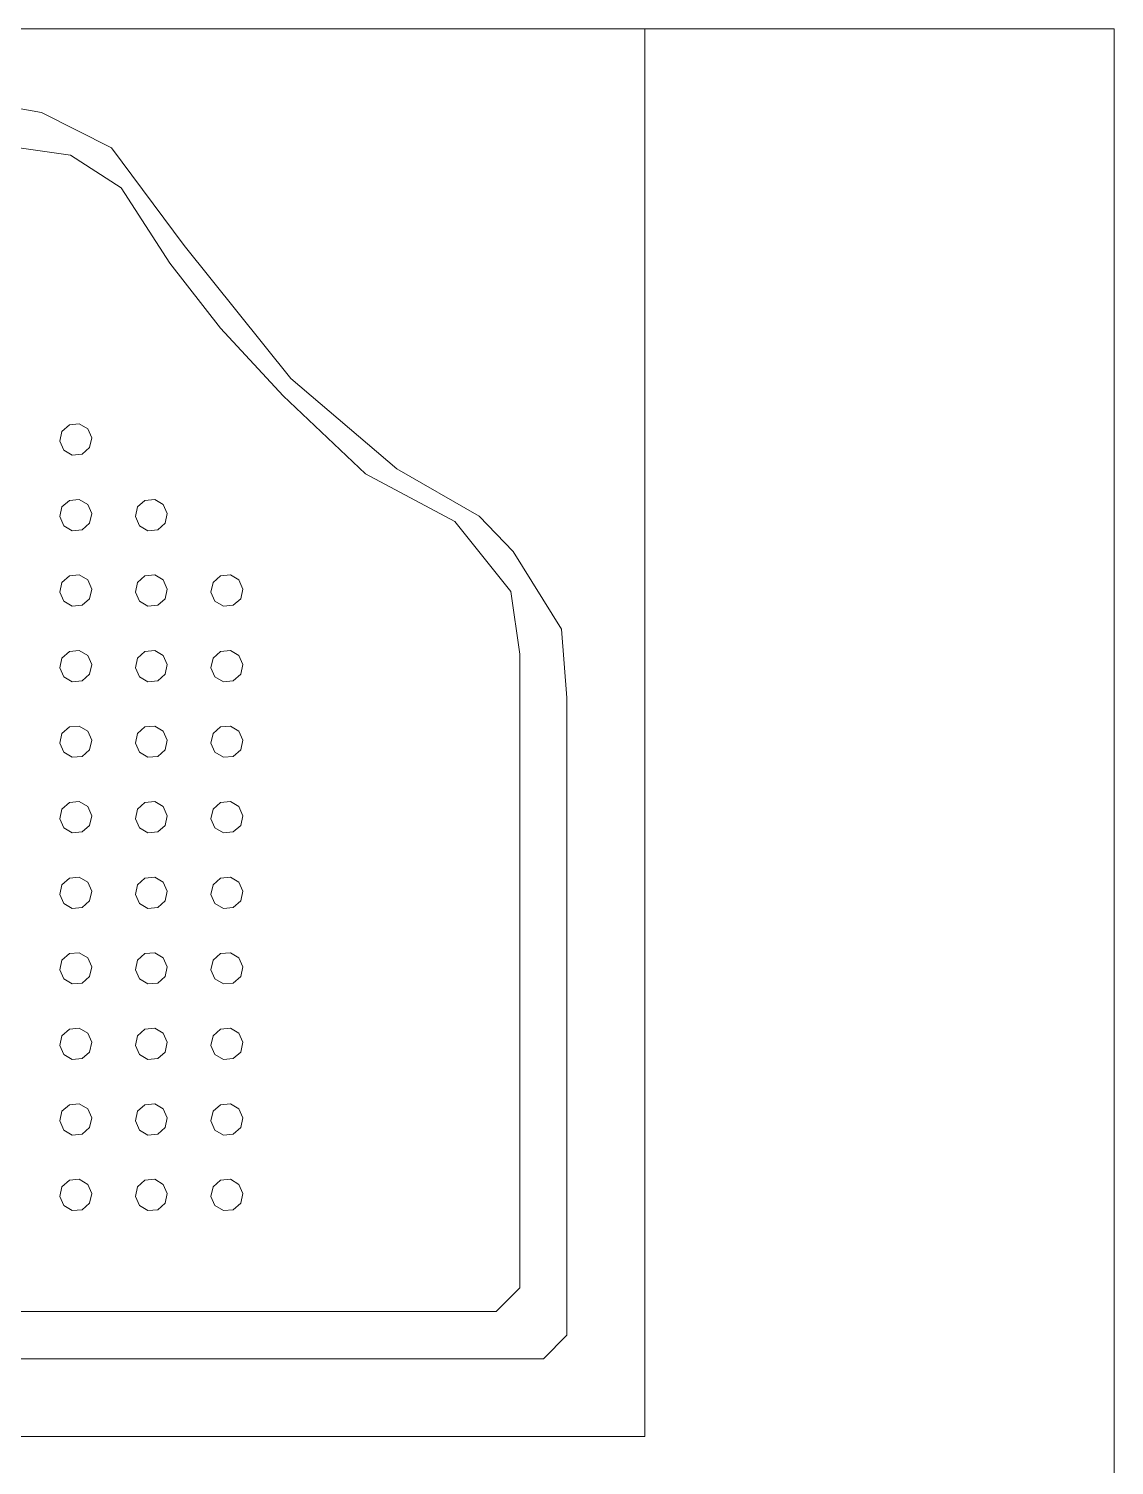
# Model space of a CAD drawing. Header units: millimetres. Extents: x -32 to 1412, y -324 to 2887.
# Drawn here: x 1039.563 to 1040.141, y 2057.344 to 2058.109 of the extents above; entities that cross this region are included whole.
import ezdxf

# ---------------------------------------------------------------- set-up
doc = ezdxf.new("R2010")
doc.units = ezdxf.units.MM
doc.header["$LTSCALE"] = 0.5
doc.layers.add('arquitetura', color=252, linetype='CONTINUOUS', lineweight=5)

msp = doc.modelspace()

# ---------------------------------------------------------------- linework, layer by layer
at = {"layer": 'arquitetura', "color": 252}
for q in [(1039.14123, 2058.10913), (1039.14123, 2058.10913), (1040.14123, 2056.25913)]:
    msp.add_line((1040.14123, 2058.10913), q, dxfattribs=at)
at = {"layer": 'arquitetura'}
for p, q in [((1039.56984, 2058.06445), (1039.53106, 2058.07142)), ((1039.60723, 2058.04574), (1039.56984, 2058.06445)), ((1039.58533, 2058.0418), (1039.55437, 2058.04626)), ((1039.61235, 2058.02437), (1039.58533, 2058.0418)), ((1039.64591, 2057.99364), (1039.60723, 2058.04574)), ((1039.63822, 2057.98429), (1039.61235, 2058.02437)), ((1039.70263, 2057.92283), (1039.64591, 2057.99364)), ((1039.66524, 2057.94952), (1039.63822, 2057.98429)), ((1039.69866, 2057.91348), (1039.66524, 2057.94952)), ((1039.75923, 2057.87467), (1039.70263, 2057.92283)), ((1039.74246, 2057.87201), (1039.69866, 2057.91348)), ((1039.58079, 2057.89462), (1039.58474, 2057.89812)), ((1039.58474, 2057.89812), (1039.58999, 2057.89863)), ((1039.58999, 2057.89863), (1039.59454, 2057.89596)), ((1039.57966, 2057.88947), (1039.58079, 2057.89462)), ((1039.58177, 2057.88463), (1039.57966, 2057.88947)), ((1039.59454, 2057.89596), (1039.59665, 2057.89112)), ((1039.59665, 2057.89112), (1039.59551, 2057.88597)), ((1039.58631, 2057.88196), (1039.58177, 2057.88463)), ((1039.59157, 2057.88247), (1039.58631, 2057.88196)), ((1039.59551, 2057.88597), (1039.59157, 2057.88247)), ((1039.80303, 2057.84936), (1039.75923, 2057.87467)), ((1039.7901, 2057.8466), (1039.74246, 2057.87201)), ((1039.58474, 2057.85787), (1039.58999, 2057.85838)), ((1039.58999, 2057.85838), (1039.59454, 2057.85571)), ((1039.62499, 2057.85787), (1039.63024, 2057.85838)), ((1039.63024, 2057.85838), (1039.63479, 2057.85571)), ((1039.57966, 2057.84922), (1039.58079, 2057.85437)), ((1039.58079, 2057.85437), (1039.58474, 2057.85787)), ((1039.59454, 2057.85571), (1039.59665, 2057.85087)), ((1039.59665, 2057.85087), (1039.59551, 2057.84572)), ((1039.61991, 2057.84922), (1039.62104, 2057.85437)), ((1039.62104, 2057.85437), (1039.62499, 2057.85787)), ((1039.63479, 2057.85571), (1039.6369, 2057.85087)), ((1039.6369, 2057.85087), (1039.63576, 2057.84572)), ((1039.58177, 2057.84438), (1039.57966, 2057.84922)), ((1039.58631, 2057.84171), (1039.58177, 2057.84438)), ((1039.59551, 2057.84572), (1039.59157, 2057.84222)), ((1039.62202, 2057.84438), (1039.61991, 2057.84922)), ((1039.62656, 2057.84171), (1039.62202, 2057.84438)), ((1039.63576, 2057.84572), (1039.63181, 2057.84222)), ((1039.81981, 2057.80928), (1039.7901, 2057.8466)), ((1039.82109, 2057.83065), (1039.80303, 2057.84936)), ((1039.59157, 2057.84222), (1039.58631, 2057.84171)), ((1039.63181, 2057.84222), (1039.62656, 2057.84171)), ((1039.84683, 2057.78919), (1039.82109, 2057.83065)), ((1039.57966, 2057.80897), (1039.58079, 2057.81412)), ((1039.58079, 2057.81412), (1039.58474, 2057.81762)), ((1039.58474, 2057.81762), (1039.58999, 2057.81813)), ((1039.58999, 2057.81813), (1039.59454, 2057.81546)), ((1039.59454, 2057.81546), (1039.59665, 2057.81062)), ((1039.61991, 2057.80897), (1039.62104, 2057.81412)), ((1039.62104, 2057.81412), (1039.62499, 2057.81762)), ((1039.62499, 2057.81762), (1039.63024, 2057.81813)), ((1039.63024, 2057.81813), (1039.63479, 2057.81546)), ((1039.63479, 2057.81546), (1039.6369, 2057.81062)), ((1039.66016, 2057.80897), (1039.66129, 2057.81412)), ((1039.66129, 2057.81412), (1039.66524, 2057.81762)), ((1039.66524, 2057.81762), (1039.67049, 2057.81813)), ((1039.67049, 2057.81813), (1039.67504, 2057.81546)), ((1039.67504, 2057.81546), (1039.67715, 2057.81062)), ((1039.58177, 2057.80413), (1039.57966, 2057.80897)), ((1039.59551, 2057.80547), (1039.59157, 2057.80197)), ((1039.59665, 2057.81062), (1039.59551, 2057.80547)), ((1039.62202, 2057.80413), (1039.61991, 2057.80897)), ((1039.63576, 2057.80547), (1039.63181, 2057.80197)), ((1039.6369, 2057.81062), (1039.63576, 2057.80547)), ((1039.66226, 2057.80413), (1039.66016, 2057.80897)), ((1039.67601, 2057.80547), (1039.67206, 2057.80197)), ((1039.67715, 2057.81062), (1039.67601, 2057.80547)), ((1039.82462, 2057.77601), (1039.81981, 2057.80928)), ((1039.58631, 2057.80146), (1039.58177, 2057.80413)), ((1039.59157, 2057.80197), (1039.58631, 2057.80146)), ((1039.62656, 2057.80146), (1039.62202, 2057.80413)), ((1039.63181, 2057.80197), (1039.62656, 2057.80146)), ((1039.66681, 2057.80146), (1039.66226, 2057.80413)), ((1039.67206, 2057.80197), (1039.66681, 2057.80146)), ((1039.84977, 2057.7527), (1039.84683, 2057.78919)), ((1039.57966, 2057.76872), (1039.58079, 2057.77387)), ((1039.58079, 2057.77387), (1039.58474, 2057.77737)), ((1039.58474, 2057.77737), (1039.58999, 2057.77788)), ((1039.58999, 2057.77788), (1039.59454, 2057.77521)), ((1039.59454, 2057.77521), (1039.59665, 2057.77037)), ((1039.61991, 2057.76872), (1039.62104, 2057.77387)), ((1039.62104, 2057.77387), (1039.62499, 2057.77737)), ((1039.62499, 2057.77737), (1039.63024, 2057.77788)), ((1039.63024, 2057.77788), (1039.63479, 2057.77521)), ((1039.63479, 2057.77521), (1039.6369, 2057.77037)), ((1039.66016, 2057.76872), (1039.66129, 2057.77387)), ((1039.66129, 2057.77387), (1039.66524, 2057.77737)), ((1039.66524, 2057.77737), (1039.67049, 2057.77788)), ((1039.67049, 2057.77788), (1039.67504, 2057.77521)), ((1039.67504, 2057.77521), (1039.67715, 2057.77037)), ((1039.82462, 2057.77601), (1039.82462, 2057.43833)), ((1039.58177, 2057.76388), (1039.57966, 2057.76872)), ((1039.59665, 2057.77037), (1039.59551, 2057.76522)), ((1039.62202, 2057.76388), (1039.61991, 2057.76872)), ((1039.6369, 2057.77037), (1039.63576, 2057.76522)), ((1039.66226, 2057.76388), (1039.66016, 2057.76872)), ((1039.67715, 2057.77037), (1039.67601, 2057.76522)), ((1039.58631, 2057.76121), (1039.58177, 2057.76388)), ((1039.59157, 2057.76172), (1039.58631, 2057.76121)), ((1039.59551, 2057.76522), (1039.59157, 2057.76172)), ((1039.62656, 2057.76121), (1039.62202, 2057.76388)), ((1039.63181, 2057.76172), (1039.62656, 2057.76121)), ((1039.63576, 2057.76522), (1039.63181, 2057.76172)), ((1039.66681, 2057.76121), (1039.66226, 2057.76388)), ((1039.67206, 2057.76172), (1039.66681, 2057.76121)), ((1039.67601, 2057.76522), (1039.67206, 2057.76172)), ((1039.84977, 2057.7527), (1039.84977, 2057.41317)), ((1039.58079, 2057.73362), (1039.58474, 2057.73712)), ((1039.58474, 2057.73712), (1039.58999, 2057.73763)), ((1039.58999, 2057.73763), (1039.59454, 2057.73496)), ((1039.62104, 2057.73362), (1039.62499, 2057.73712)), ((1039.62499, 2057.73712), (1039.63024, 2057.73763)), ((1039.63024, 2057.73763), (1039.63479, 2057.73496)), ((1039.66129, 2057.73362), (1039.66524, 2057.73712)), ((1039.66524, 2057.73712), (1039.67049, 2057.73763)), ((1039.67049, 2057.73763), (1039.67504, 2057.73496)), ((1039.57966, 2057.72847), (1039.58079, 2057.73362)), ((1039.58177, 2057.72363), (1039.57966, 2057.72847)), ((1039.59454, 2057.73496), (1039.59665, 2057.73012)), ((1039.59665, 2057.73012), (1039.59551, 2057.72497)), ((1039.61991, 2057.72847), (1039.62104, 2057.73362)), ((1039.62202, 2057.72363), (1039.61991, 2057.72847)), ((1039.63479, 2057.73496), (1039.6369, 2057.73012)), ((1039.6369, 2057.73012), (1039.63576, 2057.72497)), ((1039.66016, 2057.72847), (1039.66129, 2057.73362)), ((1039.66226, 2057.72363), (1039.66016, 2057.72847)), ((1039.67504, 2057.73496), (1039.67715, 2057.73012)), ((1039.67715, 2057.73012), (1039.67601, 2057.72497)), ((1039.58631, 2057.72096), (1039.58177, 2057.72363)), ((1039.59157, 2057.72147), (1039.58631, 2057.72096)), ((1039.59551, 2057.72497), (1039.59157, 2057.72147)), ((1039.62656, 2057.72096), (1039.62202, 2057.72363)), ((1039.63181, 2057.72147), (1039.62656, 2057.72096)), ((1039.63576, 2057.72497), (1039.63181, 2057.72147)), ((1039.66681, 2057.72096), (1039.66226, 2057.72363)), ((1039.67206, 2057.72147), (1039.66681, 2057.72096)), ((1039.67601, 2057.72497), (1039.67206, 2057.72147)), ((1039.58474, 2057.69687), (1039.58999, 2057.69738)), ((1039.58999, 2057.69738), (1039.59454, 2057.69471)), ((1039.62499, 2057.69687), (1039.63024, 2057.69738)), ((1039.63024, 2057.69738), (1039.63479, 2057.69471)), ((1039.66524, 2057.69687), (1039.67049, 2057.69738)), ((1039.67049, 2057.69738), (1039.67504, 2057.69471)), ((1039.57966, 2057.68822), (1039.58079, 2057.69337)), ((1039.58079, 2057.69337), (1039.58474, 2057.69687)), ((1039.59454, 2057.69471), (1039.59665, 2057.68987)), ((1039.59665, 2057.68987), (1039.59551, 2057.68472)), ((1039.61991, 2057.68822), (1039.62104, 2057.69337)), ((1039.62104, 2057.69337), (1039.62499, 2057.69687)), ((1039.63479, 2057.69471), (1039.6369, 2057.68987)), ((1039.6369, 2057.68987), (1039.63576, 2057.68472)), ((1039.66016, 2057.68822), (1039.66129, 2057.69337)), ((1039.66129, 2057.69337), (1039.66524, 2057.69687)), ((1039.67504, 2057.69471), (1039.67715, 2057.68987)), ((1039.67715, 2057.68987), (1039.67601, 2057.68472)), ((1039.58177, 2057.68338), (1039.57966, 2057.68822)), ((1039.58631, 2057.68071), (1039.58177, 2057.68338)), ((1039.59551, 2057.68472), (1039.59157, 2057.68122)), ((1039.62202, 2057.68338), (1039.61991, 2057.68822)), ((1039.62656, 2057.68071), (1039.62202, 2057.68338)), ((1039.63576, 2057.68472), (1039.63181, 2057.68122)), ((1039.66226, 2057.68338), (1039.66016, 2057.68822)), ((1039.66681, 2057.68071), (1039.66226, 2057.68338)), ((1039.67601, 2057.68472), (1039.67206, 2057.68122)), ((1039.59157, 2057.68122), (1039.58631, 2057.68071)), ((1039.63181, 2057.68122), (1039.62656, 2057.68071)), ((1039.67206, 2057.68122), (1039.66681, 2057.68071)), ((1039.57966, 2057.64797), (1039.58079, 2057.65312)), ((1039.58079, 2057.65312), (1039.58474, 2057.65662)), ((1039.58474, 2057.65662), (1039.58999, 2057.65713)), ((1039.58999, 2057.65713), (1039.59454, 2057.65446)), ((1039.59454, 2057.65446), (1039.59665, 2057.64962)), ((1039.61991, 2057.64797), (1039.62104, 2057.65312)), ((1039.62104, 2057.65312), (1039.62499, 2057.65662)), ((1039.62499, 2057.65662), (1039.63024, 2057.65713)), ((1039.63024, 2057.65713), (1039.63479, 2057.65446)), ((1039.63479, 2057.65446), (1039.6369, 2057.64962)), ((1039.66016, 2057.64797), (1039.66129, 2057.65312)), ((1039.66129, 2057.65312), (1039.66524, 2057.65662)), ((1039.66524, 2057.65662), (1039.67049, 2057.65713)), ((1039.67049, 2057.65713), (1039.67504, 2057.65446)), ((1039.67504, 2057.65446), (1039.67715, 2057.64962)), ((1039.58177, 2057.64313), (1039.57966, 2057.64797)), ((1039.59551, 2057.64447), (1039.59157, 2057.64097)), ((1039.59665, 2057.64962), (1039.59551, 2057.64447)), ((1039.62202, 2057.64313), (1039.61991, 2057.64797)), ((1039.63576, 2057.64447), (1039.63181, 2057.64097)), ((1039.6369, 2057.64962), (1039.63576, 2057.64447)), ((1039.66226, 2057.64313), (1039.66016, 2057.64797)), ((1039.67601, 2057.64447), (1039.67206, 2057.64097)), ((1039.67715, 2057.64962), (1039.67601, 2057.64447)), ((1039.58631, 2057.64046), (1039.58177, 2057.64313)), ((1039.59157, 2057.64097), (1039.58631, 2057.64046)), ((1039.62656, 2057.64046), (1039.62202, 2057.64313)), ((1039.63181, 2057.64097), (1039.62656, 2057.64046)), ((1039.66681, 2057.64046), (1039.66226, 2057.64313)), ((1039.67206, 2057.64097), (1039.66681, 2057.64046)), ((1039.58079, 2057.61287), (1039.58474, 2057.61637)), ((1039.58474, 2057.61637), (1039.58999, 2057.61688)), ((1039.58999, 2057.61688), (1039.59454, 2057.61421)), ((1039.59454, 2057.61421), (1039.59665, 2057.60938)), ((1039.62104, 2057.61287), (1039.62499, 2057.61637)), ((1039.62499, 2057.61637), (1039.63024, 2057.61688)), ((1039.63024, 2057.61688), (1039.63479, 2057.61421)), ((1039.63479, 2057.61421), (1039.6369, 2057.60938)), ((1039.66129, 2057.61287), (1039.66524, 2057.61637)), ((1039.66524, 2057.61637), (1039.67049, 2057.61688)), ((1039.67049, 2057.61688), (1039.67504, 2057.61421)), ((1039.67504, 2057.61421), (1039.67715, 2057.60938)), ((1039.57966, 2057.60772), (1039.58079, 2057.61287)), ((1039.58177, 2057.60288), (1039.57966, 2057.60772)), ((1039.59665, 2057.60938), (1039.59551, 2057.60422)), ((1039.61991, 2057.60772), (1039.62104, 2057.61287)), ((1039.62202, 2057.60288), (1039.61991, 2057.60772)), ((1039.6369, 2057.60938), (1039.63576, 2057.60422)), ((1039.66016, 2057.60772), (1039.66129, 2057.61287)), ((1039.66226, 2057.60288), (1039.66016, 2057.60772)), ((1039.67715, 2057.60938), (1039.67601, 2057.60422)), ((1039.58631, 2057.60021), (1039.58177, 2057.60288)), ((1039.59157, 2057.60072), (1039.58631, 2057.60021)), ((1039.59551, 2057.60422), (1039.59157, 2057.60072)), ((1039.62656, 2057.60021), (1039.62202, 2057.60288)), ((1039.63181, 2057.60072), (1039.62656, 2057.60021)), ((1039.63576, 2057.60422), (1039.63181, 2057.60072)), ((1039.66681, 2057.60021), (1039.66226, 2057.60288)), ((1039.67206, 2057.60072), (1039.66681, 2057.60021)), ((1039.67601, 2057.60422), (1039.67206, 2057.60072)), ((1039.58079, 2057.57262), (1039.58474, 2057.57612)), ((1039.58474, 2057.57612), (1039.58999, 2057.57663)), ((1039.58999, 2057.57663), (1039.59454, 2057.57396)), ((1039.62104, 2057.57262), (1039.62499, 2057.57612)), ((1039.62499, 2057.57612), (1039.63024, 2057.57663)), ((1039.63024, 2057.57663), (1039.63479, 2057.57396)), ((1039.66129, 2057.57262), (1039.66524, 2057.57612)), ((1039.66524, 2057.57612), (1039.67049, 2057.57663)), ((1039.67049, 2057.57663), (1039.67504, 2057.57396)), ((1039.57966, 2057.56747), (1039.58079, 2057.57262)), ((1039.58177, 2057.56263), (1039.57966, 2057.56747)), ((1039.59454, 2057.57396), (1039.59665, 2057.56913)), ((1039.59665, 2057.56913), (1039.59551, 2057.56397)), ((1039.61991, 2057.56747), (1039.62104, 2057.57262)), ((1039.62202, 2057.56263), (1039.61991, 2057.56747)), ((1039.63479, 2057.57396), (1039.6369, 2057.56913)), ((1039.6369, 2057.56913), (1039.63576, 2057.56397)), ((1039.66016, 2057.56747), (1039.66129, 2057.57262)), ((1039.66226, 2057.56263), (1039.66016, 2057.56747)), ((1039.67504, 2057.57396), (1039.67715, 2057.56913)), ((1039.67715, 2057.56913), (1039.67601, 2057.56397)), ((1039.58631, 2057.55996), (1039.58177, 2057.56263)), ((1039.59157, 2057.56047), (1039.58631, 2057.55996)), ((1039.59551, 2057.56397), (1039.59157, 2057.56047)), ((1039.62656, 2057.55996), (1039.62202, 2057.56263)), ((1039.63181, 2057.56047), (1039.62656, 2057.55996)), ((1039.63576, 2057.56397), (1039.63181, 2057.56047)), ((1039.66681, 2057.55996), (1039.66226, 2057.56263)), ((1039.67206, 2057.56047), (1039.66681, 2057.55996)), ((1039.67601, 2057.56397), (1039.67206, 2057.56047)), ((1039.57966, 2057.52722), (1039.58079, 2057.53237)), ((1039.58079, 2057.53237), (1039.58474, 2057.53587)), ((1039.58474, 2057.53587), (1039.58999, 2057.53638)), ((1039.58999, 2057.53638), (1039.59454, 2057.53371)), ((1039.59454, 2057.53371), (1039.59665, 2057.52888)), ((1039.61991, 2057.52722), (1039.62104, 2057.53237)), ((1039.62104, 2057.53237), (1039.62499, 2057.53587)), ((1039.62499, 2057.53587), (1039.63024, 2057.53638)), ((1039.63024, 2057.53638), (1039.63479, 2057.53371)), ((1039.63479, 2057.53371), (1039.6369, 2057.52888)), ((1039.66016, 2057.52722), (1039.66129, 2057.53237)), ((1039.66129, 2057.53237), (1039.66524, 2057.53587)), ((1039.66524, 2057.53587), (1039.67049, 2057.53638)), ((1039.67049, 2057.53638), (1039.67504, 2057.53371)), ((1039.67504, 2057.53371), (1039.67715, 2057.52888)), ((1039.58177, 2057.52238), (1039.57966, 2057.52722)), ((1039.58631, 2057.51971), (1039.58177, 2057.52238)), ((1039.59551, 2057.52372), (1039.59157, 2057.52022)), ((1039.59665, 2057.52888), (1039.59551, 2057.52372)), ((1039.62202, 2057.52238), (1039.61991, 2057.52722)), ((1039.62656, 2057.51971), (1039.62202, 2057.52238)), ((1039.63576, 2057.52372), (1039.63181, 2057.52022)), ((1039.6369, 2057.52888), (1039.63576, 2057.52372)), ((1039.66226, 2057.52238), (1039.66016, 2057.52722)), ((1039.66681, 2057.51971), (1039.66226, 2057.52238)), ((1039.67601, 2057.52372), (1039.67206, 2057.52022)), ((1039.67715, 2057.52888), (1039.67601, 2057.52372)), ((1039.59157, 2057.52022), (1039.58631, 2057.51971)), ((1039.63181, 2057.52022), (1039.62656, 2057.51971)), ((1039.67206, 2057.52022), (1039.66681, 2057.51971)), ((1039.57966, 2057.48697), (1039.58079, 2057.49212)), ((1039.58079, 2057.49212), (1039.58474, 2057.49562)), ((1039.58474, 2057.49562), (1039.58999, 2057.49614)), ((1039.58999, 2057.49614), (1039.59454, 2057.49346)), ((1039.59454, 2057.49346), (1039.59665, 2057.48863)), ((1039.61991, 2057.48697), (1039.62104, 2057.49212)), ((1039.62104, 2057.49212), (1039.62499, 2057.49562)), ((1039.62499, 2057.49562), (1039.63024, 2057.49614)), ((1039.63024, 2057.49614), (1039.63479, 2057.49346)), ((1039.63479, 2057.49346), (1039.6369, 2057.48863)), ((1039.66016, 2057.48697), (1039.66129, 2057.49212)), ((1039.66129, 2057.49212), (1039.66524, 2057.49562)), ((1039.66524, 2057.49562), (1039.67049, 2057.49614)), ((1039.67049, 2057.49614), (1039.67504, 2057.49346)), ((1039.67504, 2057.49346), (1039.67715, 2057.48863)), ((1039.58177, 2057.48214), (1039.57966, 2057.48697)), ((1039.59551, 2057.48347), (1039.59157, 2057.47997)), ((1039.59665, 2057.48863), (1039.59551, 2057.48347)), ((1039.62202, 2057.48214), (1039.61991, 2057.48697)), ((1039.63576, 2057.48347), (1039.63181, 2057.47997)), ((1039.6369, 2057.48863), (1039.63576, 2057.48347)), ((1039.66226, 2057.48214), (1039.66016, 2057.48697)), ((1039.67601, 2057.48347), (1039.67206, 2057.47997)), ((1039.67715, 2057.48863), (1039.67601, 2057.48347)), ((1039.58631, 2057.47946), (1039.58177, 2057.48214)), ((1039.59157, 2057.47997), (1039.58631, 2057.47946)), ((1039.62656, 2057.47946), (1039.62202, 2057.48214)), ((1039.63181, 2057.47997), (1039.62656, 2057.47946)), ((1039.66681, 2057.47946), (1039.66226, 2057.48214)), ((1039.67206, 2057.47997), (1039.66681, 2057.47946)), ((1039.82462, 2057.43833), (1039.81204, 2057.42575)), ((1039.81204, 2057.42575), (1039.34666, 2057.42575)), ((1039.84977, 2057.41317), (1039.8372, 2057.40059)), ((1039.8372, 2057.40059), (1039.34666, 2057.40059))]:
    msp.add_line(p, q, dxfattribs=at)
msp.add_lwpolyline([(1039.89123, 2057.35913), (1039.14123, 2057.35913), (1039.14123, 2058.10913), (1039.89123, 2058.10913)], close=True, dxfattribs=at)

doc.saveas('drawing.dxf')
